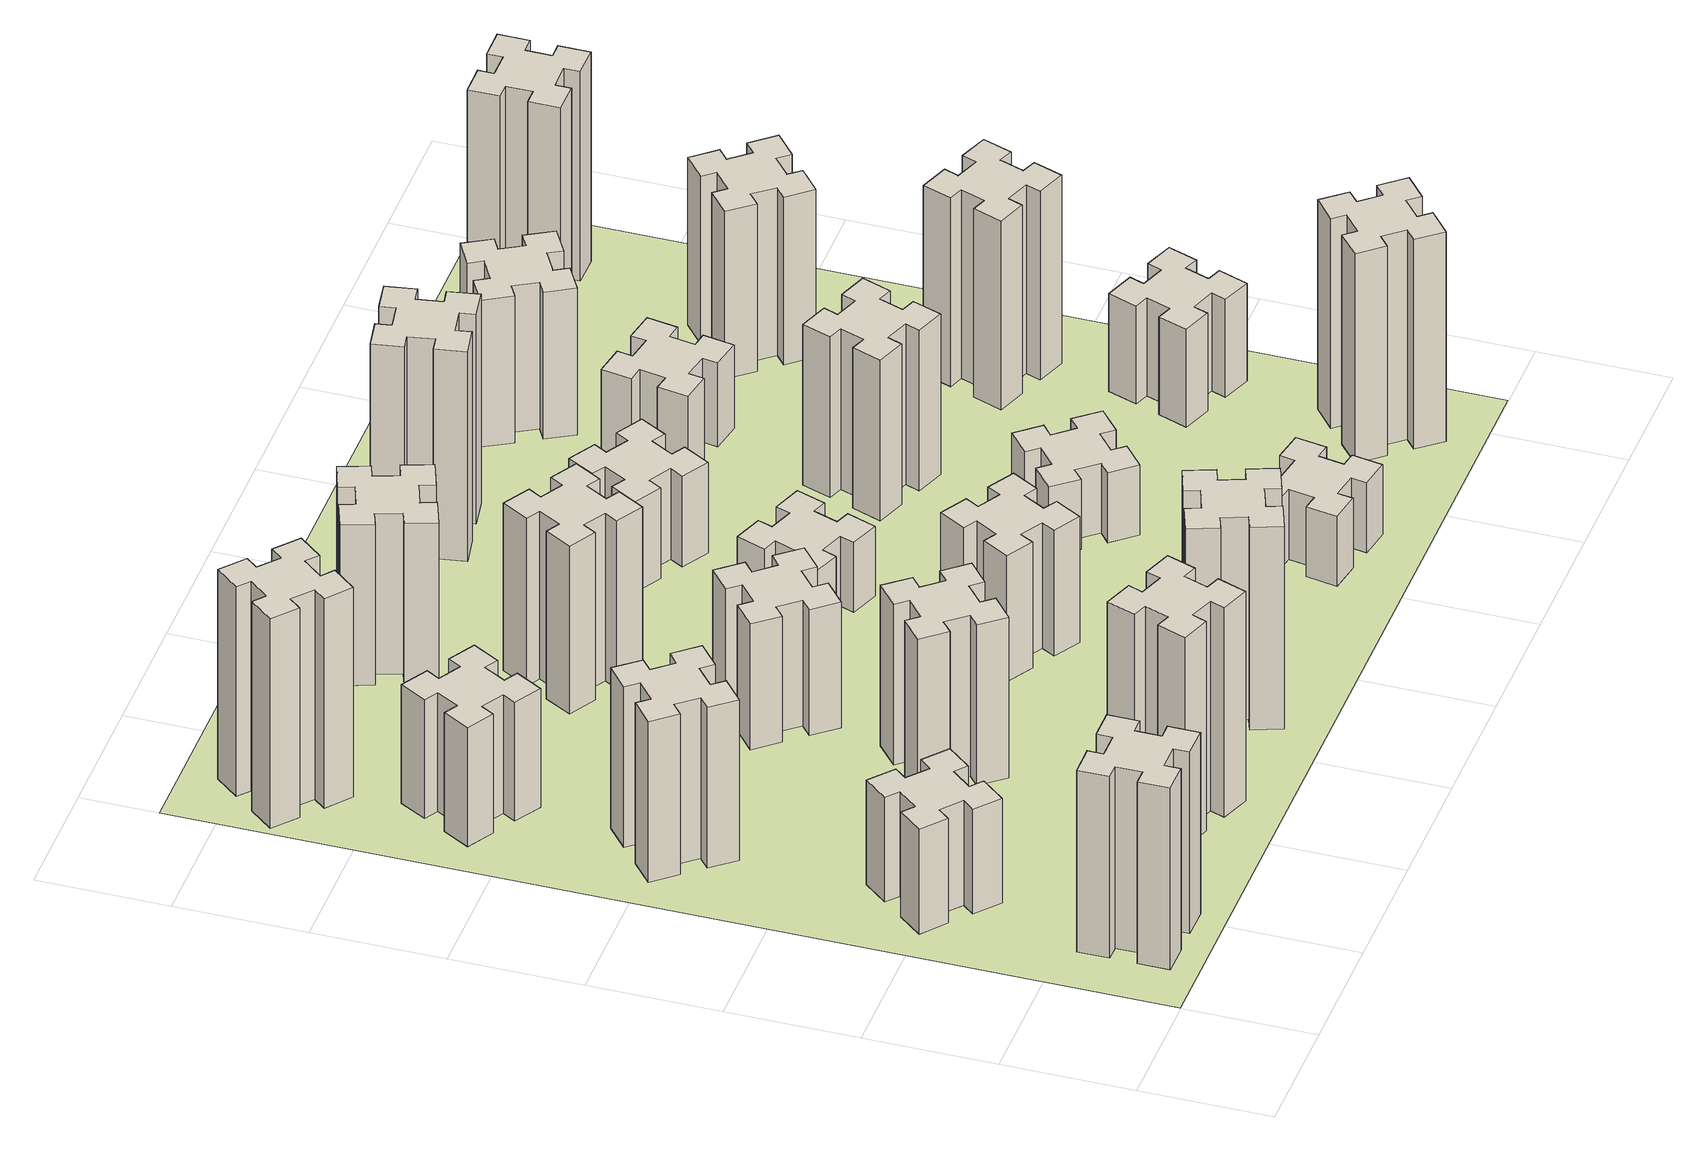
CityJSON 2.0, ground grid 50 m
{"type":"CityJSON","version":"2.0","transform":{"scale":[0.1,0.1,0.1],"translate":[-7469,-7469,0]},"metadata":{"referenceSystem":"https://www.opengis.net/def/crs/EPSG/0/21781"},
"CityObjects":{
"building1":{"type":"Building","attributes":{"class":"1000","function":"1000","usage":"1000","yearOfConstruction":2016,"roofType":"1000","measuredHeight":78,"storeysAboveGround":30,"storeysBelowGround":0},"geometry":[{"type":"Solid","lod":"1","boundaries":[[[[0,1,2,3,4,5,6,7,8,9,10,11,12,13,14,15,16,17,18,19]],[[17,16,20,21]],[[16,15,22,20]],[[15,14,23,22]],[[14,13,24,23]],[[13,12,25,24]],[[12,11,26,25]],[[11,10,27,26]],[[10,9,28,27]],[[9,8,29,28]],[[8,7,30,29]],[[7,6,31,30]],[[6,5,32,31]],[[5,4,33,32]],[[4,3,34,33]],[[3,2,35,34]],[[2,1,36,35]],[[1,0,37,36]],[[0,19,38,37]],[[19,18,39,38]],[[18,17,21,39]],[[24,25,26,27,28,29,30,31,32,33,34,35,36,37,38,39,21,20,22,23]]]]}]},
"building2":{"type":"Building","attributes":{"class":"1000","function":"1000","usage":"1000","yearOfConstruction":2016,"roofType":"1000","measuredHeight":45,"storeysAboveGround":30,"storeysBelowGround":0},"geometry":[{"type":"Solid","lod":"1","boundaries":[[[[40,41,42,43,44,45,46,47,48,49,50,51,52,53,54,55,56,57,58,59]],[[57,56,60,61]],[[56,55,62,60]],[[55,54,63,62]],[[54,53,64,63]],[[53,52,65,64]],[[52,51,66,65]],[[51,50,67,66]],[[50,49,68,67]],[[49,48,69,68]],[[48,47,70,69]],[[47,46,71,70]],[[46,45,72,71]],[[45,44,73,72]],[[44,43,74,73]],[[43,42,75,74]],[[42,41,76,75]],[[41,40,77,76]],[[40,59,78,77]],[[59,58,79,78]],[[58,57,61,79]],[[64,65,66,67,68,69,70,71,72,73,74,75,76,77,78,79,61,60,62,63]]]]}]},
"building3":{"type":"Building","attributes":{"class":"1000","function":"1000","usage":"1000","yearOfConstruction":2016,"roofType":"1000","measuredHeight":69,"storeysAboveGround":30,"storeysBelowGround":0},"geometry":[{"type":"Solid","lod":"1","boundaries":[[[[80,81,82,83,84,85,86,87,88,89,90,91,92,93,94,95,96,97,98,99]],[[97,96,100,101]],[[96,95,102,100]],[[95,94,103,102]],[[94,93,104,103]],[[93,92,105,104]],[[92,91,106,105]],[[91,90,107,106]],[[90,89,108,107]],[[89,88,109,108]],[[88,87,110,109]],[[87,86,111,110]],[[86,85,112,111]],[[85,84,113,112]],[[84,83,114,113]],[[83,82,115,114]],[[82,81,116,115]],[[81,80,117,116]],[[80,99,118,117]],[[99,98,119,118]],[[98,97,101,119]],[[104,105,106,107,108,109,110,111,112,113,114,115,116,117,118,119,101,100,102,103]]]]}]},
"building4":{"type":"Building","attributes":{"class":"1000","function":"1000","usage":"1000","yearOfConstruction":2016,"roofType":"1000","measuredHeight":51,"storeysAboveGround":30,"storeysBelowGround":0},"geometry":[{"type":"Solid","lod":"1","boundaries":[[[[120,121,122,123,124,125,126,127,128,129,130,131,132,133,134,135,136,137,138,139]],[[137,136,140,141]],[[136,135,142,140]],[[135,134,143,142]],[[134,133,144,143]],[[133,132,145,144]],[[132,131,146,145]],[[131,130,147,146]],[[130,129,148,147]],[[129,128,149,148]],[[128,127,150,149]],[[127,126,151,150]],[[126,125,152,151]],[[125,124,153,152]],[[124,123,154,153]],[[123,122,155,154]],[[122,121,156,155]],[[121,120,157,156]],[[120,139,158,157]],[[139,138,159,158]],[[138,137,141,159]],[[144,145,146,147,148,149,150,151,152,153,154,155,156,157,158,159,141,140,142,143]]]]}]},
"building5":{"type":"Building","attributes":{"class":"1000","function":"1000","usage":"1000","yearOfConstruction":2016,"roofType":"1000","measuredHeight":90,"storeysAboveGround":30,"storeysBelowGround":0},"geometry":[{"type":"Solid","lod":"1","boundaries":[[[[160,161,162,163,164,165,166,167,168,169,170,171,172,173,174,175,176,177,178,179]],[[177,176,180,181]],[[176,175,182,180]],[[175,174,183,182]],[[174,173,184,183]],[[173,172,185,184]],[[172,171,186,185]],[[171,170,187,186]],[[170,169,188,187]],[[169,168,189,188]],[[168,167,190,189]],[[167,166,191,190]],[[166,165,192,191]],[[165,164,193,192]],[[164,163,194,193]],[[163,162,195,194]],[[162,161,196,195]],[[161,160,197,196]],[[160,179,198,197]],[[179,178,199,198]],[[178,177,181,199]],[[184,185,186,187,188,189,190,191,192,193,194,195,196,197,198,199,181,180,182,183]]]]}]},
"building6":{"type":"Building","attributes":{"class":"1000","function":"1000","usage":"1000","yearOfConstruction":2016,"roofType":"1000","measuredHeight":90,"storeysAboveGround":30,"storeysBelowGround":0},"geometry":[{"type":"Solid","lod":"1","boundaries":[[[[200,201,202,203,204,205,206,207,208,209,210,211,212,213,214,215,216,217,218,219]],[[217,216,220,221]],[[216,215,222,220]],[[215,214,223,222]],[[214,213,224,223]],[[213,212,225,224]],[[212,211,226,225]],[[211,210,227,226]],[[210,209,228,227]],[[209,208,229,228]],[[208,207,230,229]],[[207,206,231,230]],[[206,205,232,231]],[[205,204,233,232]],[[204,203,234,233]],[[203,202,235,234]],[[202,201,236,235]],[[201,200,237,236]],[[200,219,238,237]],[[219,218,239,238]],[[218,217,221,239]],[[224,225,226,227,228,229,230,231,232,233,234,235,236,237,238,239,221,220,222,223]]]]}]},
"building7":{"type":"Building","attributes":{"class":"1000","function":"1000","usage":"1000","yearOfConstruction":2016,"roofType":"1000","measuredHeight":69,"storeysAboveGround":30,"storeysBelowGround":0},"geometry":[{"type":"Solid","lod":"1","boundaries":[[[[240,241,242,243,244,245,246,247,248,249,250,251,252,253,254,255,256,257,258,259]],[[257,256,260,261]],[[256,255,262,260]],[[255,254,263,262]],[[254,253,264,263]],[[253,252,265,264]],[[252,251,266,265]],[[251,250,267,266]],[[250,249,268,267]],[[249,248,269,268]],[[248,247,270,269]],[[247,246,271,270]],[[246,245,272,271]],[[245,244,273,272]],[[244,243,274,273]],[[243,242,275,274]],[[242,241,276,275]],[[241,240,277,276]],[[240,259,278,277]],[[259,258,279,278]],[[258,257,261,279]],[[264,265,266,267,268,269,270,271,272,273,274,275,276,277,278,279,261,260,262,263]]]]}]},
"building8":{"type":"Building","attributes":{"class":"1000","function":"1000","usage":"1000","yearOfConstruction":2016,"roofType":"1000","measuredHeight":54,"storeysAboveGround":30,"storeysBelowGround":0},"geometry":[{"type":"Solid","lod":"1","boundaries":[[[[280,281,282,283,284,285,286,287,288,289,290,291,292,293,294,295,296,297,298,299]],[[297,296,300,301]],[[296,295,302,300]],[[295,294,303,302]],[[294,293,304,303]],[[293,292,305,304]],[[292,291,306,305]],[[291,290,307,306]],[[290,289,308,307]],[[289,288,309,308]],[[288,287,310,309]],[[287,286,311,310]],[[286,285,312,311]],[[285,284,313,312]],[[284,283,314,313]],[[283,282,315,314]],[[282,281,316,315]],[[281,280,317,316]],[[280,299,318,317]],[[299,298,319,318]],[[298,297,301,319]],[[304,305,306,307,308,309,310,311,312,313,314,315,316,317,318,319,301,300,302,303]]]]}]},
"building9":{"type":"Building","attributes":{"class":"1000","function":"1000","usage":"1000","yearOfConstruction":2016,"roofType":"1000","measuredHeight":87,"storeysAboveGround":30,"storeysBelowGround":0},"geometry":[{"type":"Solid","lod":"1","boundaries":[[[[320,321,322,323,324,325,326,327,328,329,330,331,332,333,334,335,336,337,338,339]],[[337,336,340,341]],[[336,335,342,340]],[[335,334,343,342]],[[334,333,344,343]],[[333,332,345,344]],[[332,331,346,345]],[[331,330,347,346]],[[330,329,348,347]],[[329,328,349,348]],[[328,327,350,349]],[[327,326,351,350]],[[326,325,352,351]],[[325,324,353,352]],[[324,323,354,353]],[[323,322,355,354]],[[322,321,356,355]],[[321,320,357,356]],[[320,339,358,357]],[[339,338,359,358]],[[338,337,341,359]],[[344,345,346,347,348,349,350,351,352,353,354,355,356,357,358,359,341,340,342,343]]]]}]},
"building10":{"type":"Building","attributes":{"class":"1000","function":"1000","usage":"1000","yearOfConstruction":2016,"roofType":"1000","measuredHeight":72,"storeysAboveGround":30,"storeysBelowGround":0},"geometry":[{"type":"Solid","lod":"1","boundaries":[[[[360,361,362,363,364,365,366,367,368,369,370,371,372,373,374,375,376,377,378,379]],[[377,376,380,381]],[[376,375,382,380]],[[375,374,383,382]],[[374,373,384,383]],[[373,372,385,384]],[[372,371,386,385]],[[371,370,387,386]],[[370,369,388,387]],[[369,368,389,388]],[[368,367,390,389]],[[367,366,391,390]],[[366,365,392,391]],[[365,364,393,392]],[[364,363,394,393]],[[363,362,395,394]],[[362,361,396,395]],[[361,360,397,396]],[[360,379,398,397]],[[379,378,399,398]],[[378,377,381,399]],[[384,385,386,387,388,389,390,391,392,393,394,395,396,397,398,399,381,380,382,383]]]]}]},
"building11":{"type":"Building","attributes":{"class":"1000","function":"1000","usage":"1000","yearOfConstruction":2016,"roofType":"1000","measuredHeight":69,"storeysAboveGround":30,"storeysBelowGround":0},"geometry":[{"type":"Solid","lod":"1","boundaries":[[[[400,401,402,403,404,405,406,407,408,409,410,411,412,413,414,415,416,417,418,419]],[[417,416,420,421]],[[416,415,422,420]],[[415,414,423,422]],[[414,413,424,423]],[[413,412,425,424]],[[412,411,426,425]],[[411,410,427,426]],[[410,409,428,427]],[[409,408,429,428]],[[408,407,430,429]],[[407,406,431,430]],[[406,405,432,431]],[[405,404,433,432]],[[404,403,434,433]],[[403,402,435,434]],[[402,401,436,435]],[[401,400,437,436]],[[400,419,438,437]],[[419,418,439,438]],[[418,417,421,439]],[[424,425,426,427,428,429,430,431,432,433,434,435,436,437,438,439,421,420,422,423]]]]}]},
"building12":{"type":"Building","attributes":{"class":"1000","function":"1000","usage":"1000","yearOfConstruction":2016,"roofType":"1000","measuredHeight":54,"storeysAboveGround":30,"storeysBelowGround":0},"geometry":[{"type":"Solid","lod":"1","boundaries":[[[[440,441,442,443,444,445,446,447,448,449,450,451,452,453,454,455,456,457,458,459]],[[457,456,460,461]],[[456,455,462,460]],[[455,454,463,462]],[[454,453,464,463]],[[453,452,465,464]],[[452,451,466,465]],[[451,450,467,466]],[[450,449,468,467]],[[449,448,469,468]],[[448,447,470,469]],[[447,446,471,470]],[[446,445,472,471]],[[445,444,473,472]],[[444,443,474,473]],[[443,442,475,474]],[[442,441,476,475]],[[441,440,477,476]],[[440,459,478,477]],[[459,458,479,478]],[[458,457,461,479]],[[464,465,466,467,468,469,470,471,472,473,474,475,476,477,478,479,461,460,462,463]]]]}]},
"building13":{"type":"Building","attributes":{"class":"1000","function":"1000","usage":"1000","yearOfConstruction":2016,"roofType":"1000","measuredHeight":30,"storeysAboveGround":30,"storeysBelowGround":0},"geometry":[{"type":"Solid","lod":"1","boundaries":[[[[480,481,482,483,484,485,486,487,488,489,490,491,492,493,494,495,496,497,498,499]],[[497,496,500,501]],[[496,495,502,500]],[[495,494,503,502]],[[494,493,504,503]],[[493,492,505,504]],[[492,491,506,505]],[[491,490,507,506]],[[490,489,508,507]],[[489,488,509,508]],[[488,487,510,509]],[[487,486,511,510]],[[486,485,512,511]],[[485,484,513,512]],[[484,483,514,513]],[[483,482,515,514]],[[482,481,516,515]],[[481,480,517,516]],[[480,499,518,517]],[[499,498,519,518]],[[498,497,501,519]],[[504,505,506,507,508,509,510,511,512,513,514,515,516,517,518,519,501,500,502,503]]]]}]},
"building14":{"type":"Building","attributes":{"class":"1000","function":"1000","usage":"1000","yearOfConstruction":2016,"roofType":"1000","measuredHeight":39,"storeysAboveGround":30,"storeysBelowGround":0},"geometry":[{"type":"Solid","lod":"1","boundaries":[[[[520,521,522,523,524,525,526,527,528,529,530,531,532,533,534,535,536,537,538,539]],[[537,536,540,541]],[[536,535,542,540]],[[535,534,543,542]],[[534,533,544,543]],[[533,532,545,544]],[[532,531,546,545]],[[531,530,547,546]],[[530,529,548,547]],[[529,528,549,548]],[[528,527,550,549]],[[527,526,551,550]],[[526,525,552,551]],[[525,524,553,552]],[[524,523,554,553]],[[523,522,555,554]],[[522,521,556,555]],[[521,520,557,556]],[[520,539,558,557]],[[539,538,559,558]],[[538,537,541,559]],[[544,545,546,547,548,549,550,551,552,553,554,555,556,557,558,559,541,540,542,543]]]]}]},
"building15":{"type":"Building","attributes":{"class":"1000","function":"1000","usage":"1000","yearOfConstruction":2016,"roofType":"1000","measuredHeight":30,"storeysAboveGround":30,"storeysBelowGround":0},"geometry":[{"type":"Solid","lod":"1","boundaries":[[[[560,561,562,563,564,565,566,567,568,569,570,571,572,573,574,575,576,577,578,579]],[[577,576,580,581]],[[576,575,582,580]],[[575,574,583,582]],[[574,573,584,583]],[[573,572,585,584]],[[572,571,586,585]],[[571,570,587,586]],[[570,569,588,587]],[[569,568,589,588]],[[568,567,590,589]],[[567,566,591,590]],[[566,565,592,591]],[[565,564,593,592]],[[564,563,594,593]],[[563,562,595,594]],[[562,561,596,595]],[[561,560,597,596]],[[560,579,598,597]],[[579,578,599,598]],[[578,577,581,599]],[[584,585,586,587,588,589,590,591,592,593,594,595,596,597,598,599,581,580,582,583]]]]}]},
"building16":{"type":"Building","attributes":{"class":"1000","function":"1000","usage":"1000","yearOfConstruction":2016,"roofType":"1000","measuredHeight":90,"storeysAboveGround":30,"storeysBelowGround":0},"geometry":[{"type":"Solid","lod":"1","boundaries":[[[[600,601,602,603,604,605,606,607,608,609,610,611,612,613,614,615,616,617,618,619]],[[617,616,620,621]],[[616,615,622,620]],[[615,614,623,622]],[[614,613,624,623]],[[613,612,625,624]],[[612,611,626,625]],[[611,610,627,626]],[[610,609,628,627]],[[609,608,629,628]],[[608,607,630,629]],[[607,606,631,630]],[[606,605,632,631]],[[605,604,633,632]],[[604,603,634,633]],[[603,602,635,634]],[[602,601,636,635]],[[601,600,637,636]],[[600,619,638,637]],[[619,618,639,638]],[[618,617,621,639]],[[624,625,626,627,628,629,630,631,632,633,634,635,636,637,638,639,621,620,622,623]]]]}]},
"building17":{"type":"Building","attributes":{"class":"1000","function":"1000","usage":"1000","yearOfConstruction":2016,"roofType":"1000","measuredHeight":30,"storeysAboveGround":30,"storeysBelowGround":0},"geometry":[{"type":"Solid","lod":"1","boundaries":[[[[640,641,642,643,644,645,646,647,648,649,650,651,652,653,654,655,656,657,658,659]],[[657,656,660,661]],[[656,655,662,660]],[[655,654,663,662]],[[654,653,664,663]],[[653,652,665,664]],[[652,651,666,665]],[[651,650,667,666]],[[650,649,668,667]],[[649,648,669,668]],[[648,647,670,669]],[[647,646,671,670]],[[646,645,672,671]],[[645,644,673,672]],[[644,643,674,673]],[[643,642,675,674]],[[642,641,676,675]],[[641,640,677,676]],[[640,659,678,677]],[[659,658,679,678]],[[658,657,661,679]],[[664,665,666,667,668,669,670,671,672,673,674,675,676,677,678,679,661,660,662,663]]]]}]},
"building18":{"type":"Building","attributes":{"class":"1000","function":"1000","usage":"1000","yearOfConstruction":2016,"roofType":"1000","measuredHeight":69,"storeysAboveGround":30,"storeysBelowGround":0},"geometry":[{"type":"Solid","lod":"1","boundaries":[[[[680,681,682,683,684,685,686,687,688,689,690,691,692,693,694,695,696,697,698,699]],[[697,696,700,701]],[[696,695,702,700]],[[695,694,703,702]],[[694,693,704,703]],[[693,692,705,704]],[[692,691,706,705]],[[691,690,707,706]],[[690,689,708,707]],[[689,688,709,708]],[[688,687,710,709]],[[687,686,711,710]],[[686,685,712,711]],[[685,684,713,712]],[[684,683,714,713]],[[683,682,715,714]],[[682,681,716,715]],[[681,680,717,716]],[[680,699,718,717]],[[699,698,719,718]],[[698,697,701,719]],[[704,705,706,707,708,709,710,711,712,713,714,715,716,717,718,719,701,700,702,703]]]]}]},
"building19":{"type":"Building","attributes":{"class":"1000","function":"1000","usage":"1000","yearOfConstruction":2016,"roofType":"1000","measuredHeight":36,"storeysAboveGround":30,"storeysBelowGround":0},"geometry":[{"type":"Solid","lod":"1","boundaries":[[[[720,721,722,723,724,725,726,727,728,729,730,731,732,733,734,735,736,737,738,739]],[[737,736,740,741]],[[736,735,742,740]],[[735,734,743,742]],[[734,733,744,743]],[[733,732,745,744]],[[732,731,746,745]],[[731,730,747,746]],[[730,729,748,747]],[[729,728,749,748]],[[728,727,750,749]],[[727,726,751,750]],[[726,725,752,751]],[[725,724,753,752]],[[724,723,754,753]],[[723,722,755,754]],[[722,721,756,755]],[[721,720,757,756]],[[720,739,758,757]],[[739,738,759,758]],[[738,737,741,759]],[[744,745,746,747,748,749,750,751,752,753,754,755,756,757,758,759,741,740,742,743]]]]}]},
"building20":{"type":"Building","attributes":{"class":"1000","function":"1000","usage":"1000","yearOfConstruction":2016,"roofType":"1000","measuredHeight":90,"storeysAboveGround":30,"storeysBelowGround":0},"geometry":[{"type":"Solid","lod":"1","boundaries":[[[[760,761,762,763,764,765,766,767,768,769,770,771,772,773,774,775,776,777,778,779]],[[777,776,780,781]],[[776,775,782,780]],[[775,774,783,782]],[[774,773,784,783]],[[773,772,785,784]],[[772,771,786,785]],[[771,770,787,786]],[[770,769,788,787]],[[769,768,789,788]],[[768,767,790,789]],[[767,766,791,790]],[[766,765,792,791]],[[765,764,793,792]],[[764,763,794,793]],[[763,762,795,794]],[[762,761,796,795]],[[761,760,797,796]],[[760,779,798,797]],[[779,778,799,798]],[[778,777,781,799]],[[784,785,786,787,788,789,790,791,792,793,794,795,796,797,798,799,781,780,782,783]]]]}]},
"building21":{"type":"Building","attributes":{"class":"1000","function":"1000","usage":"1000","yearOfConstruction":2016,"roofType":"1000","measuredHeight":63,"storeysAboveGround":30,"storeysBelowGround":0},"geometry":[{"type":"Solid","lod":"1","boundaries":[[[[800,801,802,803,804,805,806,807,808,809,810,811,812,813,814,815,816,817,818,819]],[[817,816,820,821]],[[816,815,822,820]],[[815,814,823,822]],[[814,813,824,823]],[[813,812,825,824]],[[812,811,826,825]],[[811,810,827,826]],[[810,809,828,827]],[[809,808,829,828]],[[808,807,830,829]],[[807,806,831,830]],[[806,805,832,831]],[[805,804,833,832]],[[804,803,834,833]],[[803,802,835,834]],[[802,801,836,835]],[[801,800,837,836]],[[800,819,838,837]],[[819,818,839,838]],[[818,817,821,839]],[[824,825,826,827,828,829,830,831,832,833,834,835,836,837,838,839,821,820,822,823]]]]}]},
"building22":{"type":"Building","attributes":{"class":"1000","function":"1000","usage":"1000","yearOfConstruction":2016,"roofType":"1000","measuredHeight":42,"storeysAboveGround":30,"storeysBelowGround":0},"geometry":[{"type":"Solid","lod":"1","boundaries":[[[[840,841,842,843,844,845,846,847,848,849,850,851,852,853,854,855,856,857,858,859]],[[857,856,860,861]],[[856,855,862,860]],[[855,854,863,862]],[[854,853,864,863]],[[853,852,865,864]],[[852,851,866,865]],[[851,850,867,866]],[[850,849,868,867]],[[849,848,869,868]],[[848,847,870,869]],[[847,846,871,870]],[[846,845,872,871]],[[845,844,873,872]],[[844,843,874,873]],[[843,842,875,874]],[[842,841,876,875]],[[841,840,877,876]],[[840,859,878,877]],[[859,858,879,878]],[[858,857,861,879]],[[864,865,866,867,868,869,870,871,872,873,874,875,876,877,878,879,861,860,862,863]]]]}]},
"building23":{"type":"Building","attributes":{"class":"1000","function":"1000","usage":"1000","yearOfConstruction":2016,"roofType":"1000","measuredHeight":81,"storeysAboveGround":30,"storeysBelowGround":0},"geometry":[{"type":"Solid","lod":"1","boundaries":[[[[880,881,882,883,884,885,886,887,888,889,890,891,892,893,894,895,896,897,898,899]],[[897,896,900,901]],[[896,895,902,900]],[[895,894,903,902]],[[894,893,904,903]],[[893,892,905,904]],[[892,891,906,905]],[[891,890,907,906]],[[890,889,908,907]],[[889,888,909,908]],[[888,887,910,909]],[[887,886,911,910]],[[886,885,912,911]],[[885,884,913,912]],[[884,883,914,913]],[[883,882,915,914]],[[882,881,916,915]],[[881,880,917,916]],[[880,899,918,917]],[[899,898,919,918]],[[898,897,901,919]],[[904,905,906,907,908,909,910,911,912,913,914,915,916,917,918,919,901,900,902,903]]]]}]},
"building24":{"type":"Building","attributes":{"class":"1000","function":"1000","usage":"1000","yearOfConstruction":2016,"roofType":"1000","measuredHeight":72,"storeysAboveGround":30,"storeysBelowGround":0},"geometry":[{"type":"Solid","lod":"1","boundaries":[[[[920,921,922,923,924,925,926,927,928,929,930,931,932,933,934,935,936,937,938,939]],[[937,936,940,941]],[[936,935,942,940]],[[935,934,943,942]],[[934,933,944,943]],[[933,932,945,944]],[[932,931,946,945]],[[931,930,947,946]],[[930,929,948,947]],[[929,928,949,948]],[[928,927,950,949]],[[927,926,951,950]],[[926,925,952,951]],[[925,924,953,952]],[[924,923,954,953]],[[923,922,955,954]],[[922,921,956,955]],[[921,920,957,956]],[[920,939,958,957]],[[939,938,959,958]],[[938,937,941,959]],[[944,945,946,947,948,949,950,951,952,953,954,955,956,957,958,959,941,940,942,943]]]]}]},
"building25":{"type":"Building","attributes":{"class":"1000","function":"1000","usage":"1000","yearOfConstruction":2016,"roofType":"1000","measuredHeight":90,"storeysAboveGround":30,"storeysBelowGround":0},"geometry":[{"type":"Solid","lod":"1","boundaries":[[[[960,961,962,963,964,965,966,967,968,969,970,971,972,973,974,975,976,977,978,979]],[[977,976,980,981]],[[976,975,982,980]],[[975,974,983,982]],[[974,973,984,983]],[[973,972,985,984]],[[972,971,986,985]],[[971,970,987,986]],[[970,969,988,987]],[[969,968,989,988]],[[968,967,990,989]],[[967,966,991,990]],[[966,965,992,991]],[[965,964,993,992]],[[964,963,994,993]],[[963,962,995,994]],[[962,961,996,995]],[[961,960,997,996]],[[960,979,998,997]],[[979,978,999,998]],[[978,977,981,999]],[[984,985,986,987,988,989,990,991,992,993,994,995,996,997,998,999,981,980,982,983]]]]}]},
"landuse1":{"type":"LandUse","attributes":{"name":"plot1","function":"1010"},"geometry":[{"type":"MultiSurface","lod":"1","boundaries":[[[1000,1001,1002,1003]]]}]}
},
"vertices":[
[265,325,0],[265,225,0],[205,225,0],[205,105,0],[325,105,0],[325,165,0],[425,165,0],[425,105,0],[545,105,0],[545,225,0],[485,225,0],[485,325,0],[545,325,0],[545,445,0],[425,445,0],[425,385,0],[325,385,0],[325,445,0],[205,445,0],[205,325,0],[325,385,780],[325,445,780],[425,385,780],[425,445,780],[545,445,780],[545,325,780],[485,325,780],[485,225,780],[545,225,780],[545,105,780],[425,105,780],[425,165,780],[325,165,780],[325,105,780],[205,105,780],[205,225,780],[265,225,780],[265,325,780],[205,325,780],[205,445,780],
[484,1067,0],[408,1132,0],[446,1178,0],[354,1255,0],[277,1163,0],[323,1124,0],[259,1048,0],[213,1086,0],[136,994,0],[228,917,0],[266,963,0],[343,899,0],[304,853,0],[396,776,0],[473,868,0],[427,906,0],[492,983,0],[538,944,0],[615,1036,0],[523,1113,0],[492,983,450],[538,944,450],[427,906,450],[473,868,450],[396,776,450],[304,853,450],[343,899,450],[266,963,450],[228,917,450],[136,994,450],[213,1086,450],[259,1048,450],[323,1124,450],[277,1163,450],[354,1255,450],[446,1178,450],[408,1132,450],[484,1067,450],[523,1113,450],[615,1036,450],
[492,1988,0],[427,2064,0],[473,2103,0],[396,2195,0],[304,2118,0],[343,2072,0],[266,2007,0],[228,2053,0],[136,1976,0],[213,1884,0],[259,1923,0],[323,1846,0],[277,1808,0],[354,1716,0],[446,1793,0],[408,1839,0],[484,1903,0],[523,1857,0],[615,1934,0],[538,2026,0],[484,1903,690],[523,1857,690],[408,1839,690],[446,1793,690],[354,1716,690],[277,1808,690],[323,1846,690],[259,1923,690],[213,1884,690],[136,1976,690],[228,2053,690],[266,2007,690],[343,2072,690],[304,2118,690],[396,2195,690],[473,2103,690],[427,2064,690],[492,1988,690],[538,2026,690],[615,1934,690],
[446,2597,0],[496,2684,0],[548,2654,0],[608,2758,0],[504,2818,0],[474,2766,0],[387,2816,0],[417,2868,0],[313,2928,0],[253,2824,0],[305,2794,0],[255,2707,0],[203,2737,0],[143,2633,0],[247,2573,0],[277,2625,0],[364,2575,0],[334,2523,0],[438,2463,0],[498,2567,0],[364,2575,510],[334,2523,510],[277,2625,510],[247,2573,510],[143,2633,510],[203,2737,510],[255,2707,510],[305,2794,510],[253,2824,510],[313,2928,510],[417,2868,510],[387,2816,510],[474,2766,510],[504,2818,510],[608,2758,510],[548,2654,510],[496,2684,510],[446,2597,510],[498,2567,510],[438,2463,510],
[1029,460,0],[995,366,0],[939,387,0],[897,274,0],[1010,233,0],[1031,289,0],[1125,255,0],[1104,199,0],[1217,157,0],[1258,270,0],[1202,291,0],[1236,385,0],[1292,364,0],[1333,477,0],[1220,518,0],[1200,462,0],[1106,496,0],[1127,552,0],[1014,593,0],[973,480,0],[1106,496,900],[1127,552,900],[1200,462,900],[1220,518,900],[1333,477,900],[1292,364,900],[1236,385,900],[1202,291,900],[1258,270,900],[1217,157,900],[1104,199,900],[1125,255,900],[1031,289,900],[1010,233,900],[897,274,900],[939,387,900],[995,366,900],[1029,460,900],[973,480,900],[1014,593,900],
[384,3387,0],[308,3452,0],[346,3498,0],[254,3575,0],[177,3483,0],[223,3444,0],[159,3368,0],[113,3406,0],[36,3314,0],[128,3237,0],[166,3283,0],[243,3219,0],[204,3173,0],[296,3096,0],[373,3188,0],[327,3226,0],[392,3303,0],[438,3264,0],[515,3356,0],[423,3433,0],[392,3303,900],[438,3264,900],[327,3226,900],[373,3188,900],[296,3096,900],[204,3173,900],[243,3219,900],[166,3283,900],[128,3237,900],[36,3314,900],[113,3406,900],[159,3368,900],[223,3444,900],[177,3483,900],[254,3575,900],[346,3498,900],[308,3452,900],[384,3387,900],[423,3433,900],[515,3356,900],
[1083,1332,0],[1006,1267,0],[968,1313,0],[876,1236,0],[953,1144,0],[999,1183,0],[1063,1106,0],[1017,1068,0],[1094,976,0],[1186,1053,0],[1148,1099,0],[1224,1163,0],[1263,1117,0],[1355,1194,0],[1278,1286,0],[1232,1248,0],[1167,1324,0],[1213,1363,0],[1136,1455,0],[1044,1378,0],[1167,1324,690],[1213,1363,690],[1232,1248,690],[1278,1286,690],[1355,1194,690],[1263,1117,690],[1224,1163,690],[1148,1099,690],[1186,1053,690],[1094,976,690],[1017,1068,690],[1063,1106,690],[999,1183,690],[953,1144,690],[876,1236,690],[968,1313,690],[1006,1267,690],[1083,1332,690],[1044,1378,690],[1136,1455,690],
[1183,1972,0],[1106,1907,0],[1068,1953,0],[976,1876,0],[1053,1784,0],[1099,1823,0],[1163,1746,0],[1117,1708,0],[1194,1616,0],[1286,1693,0],[1248,1739,0],[1324,1803,0],[1363,1757,0],[1455,1834,0],[1378,1926,0],[1332,1888,0],[1267,1964,0],[1313,2003,0],[1236,2095,0],[1144,2018,0],[1267,1964,540],[1313,2003,540],[1332,1888,540],[1378,1926,540],[1455,1834,540],[1363,1757,540],[1324,1803,540],[1248,1739,540],[1286,1693,540],[1194,1616,540],[1117,1708,540],[1163,1746,540],[1099,1823,540],[1053,1784,540],[976,1876,540],[1068,1953,540],[1106,1907,540],[1183,1972,540],[1144,2018,540],[1236,2095,540],
[1635,385,0],[1669,291,0],[1613,270,0],[1654,157,0],[1767,199,0],[1746,255,0],[1840,289,0],[1860,233,0],[1973,274,0],[1932,387,0],[1876,366,0],[1842,460,0],[1898,480,0],[1857,593,0],[1744,552,0],[1765,496,0],[1671,462,0],[1650,518,0],[1537,477,0],[1579,364,0],[1671,462,870],[1650,518,870],[1765,496,870],[1744,552,870],[1857,593,870],[1898,480,870],[1842,460,870],[1876,366,870],[1932,387,870],[1973,274,870],[1860,233,870],[1840,289,870],[1746,255,870],[1767,199,870],[1654,157,870],[1613,270,870],[1669,291,870],[1635,385,870],[1579,364,870],[1537,477,870],
[1314,2666,0],[1227,2716,0],[1257,2768,0],[1153,2828,0],[1093,2724,0],[1145,2694,0],[1095,2607,0],[1043,2637,0],[983,2533,0],[1087,2473,0],[1117,2525,0],[1204,2475,0],[1174,2423,0],[1278,2363,0],[1338,2467,0],[1286,2497,0],[1336,2584,0],[1388,2554,0],[1448,2658,0],[1344,2718,0],[1336,2584,720],[1388,2554,720],[1286,2497,720],[1338,2467,720],[1278,2363,720],[1174,2423,720],[1204,2475,720],[1117,2525,720],[1087,2473,720],[983,2533,720],[1043,2637,720],[1095,2607,720],[1145,2694,720],[1093,2724,720],[1153,2828,720],[1257,2768,720],[1227,2716,720],[1314,2666,720],[1344,2718,720],[1448,2658,720],
[1125,3356,0],[1031,3322,0],[1010,3378,0],[897,3337,0],[939,3224,0],[995,3245,0],[1029,3151,0],[973,3130,0],[1014,3017,0],[1127,3059,0],[1106,3115,0],[1200,3149,0],[1220,3093,0],[1333,3134,0],[1292,3247,0],[1236,3226,0],[1202,3320,0],[1258,3340,0],[1217,3453,0],[1104,3412,0],[1202,3320,690],[1258,3340,690],[1236,3226,690],[1292,3247,690],[1333,3134,690],[1220,3093,690],[1200,3149,690],[1106,3115,690],[1127,3059,690],[1014,3017,690],[973,3130,690],[1029,3151,690],[995,3245,690],[939,3224,690],[897,3337,690],[1010,3378,690],[1031,3322,690],[1125,3356,690],[1104,3412,690],[1217,3453,690],
[1954,1286,0],[1867,1336,0],[1897,1388,0],[1793,1448,0],[1733,1344,0],[1785,1314,0],[1735,1227,0],[1683,1257,0],[1623,1153,0],[1727,1093,0],[1757,1145,0],[1844,1095,0],[1814,1043,0],[1918,983,0],[1978,1087,0],[1926,1117,0],[1976,1204,0],[2028,1174,0],[2088,1278,0],[1984,1338,0],[1976,1204,540],[2028,1174,540],[1926,1117,540],[1978,1087,540],[1918,983,540],[1814,1043,540],[1844,1095,540],[1757,1145,540],[1727,1093,540],[1623,1153,540],[1683,1257,540],[1735,1227,540],[1785,1314,540],[1733,1344,540],[1793,1448,540],[1897,1388,540],[1867,1336,540],[1954,1286,540],[1984,1338,540],[2088,1278,540],
[1940,2042,0],[1846,2076,0],[1867,2132,0],[1754,2173,0],[1713,2060,0],[1769,2040,0],[1735,1946,0],[1679,1967,0],[1637,1854,0],[1750,1813,0],[1771,1869,0],[1865,1835,0],[1844,1779,0],[1957,1737,0],[1998,1850,0],[1942,1871,0],[1976,1965,0],[2032,1944,0],[2073,2057,0],[1960,2098,0],[1976,1965,300],[2032,1944,300],[1942,1871,300],[1998,1850,300],[1957,1737,300],[1844,1779,300],[1865,1835,300],[1771,1869,300],[1750,1813,300],[1637,1854,300],[1679,1967,300],[1735,1946,300],[1769,2040,300],[1713,2060,300],[1754,2173,300],[1867,2132,300],[1846,2076,300],[1940,2042,300],[1960,2098,300],[2073,2057,300],
[2026,2497,0],[2076,2584,0],[2128,2554,0],[2188,2658,0],[2084,2718,0],[2054,2666,0],[1967,2716,0],[1997,2768,0],[1893,2828,0],[1833,2724,0],[1885,2694,0],[1835,2607,0],[1783,2637,0],[1723,2533,0],[1827,2473,0],[1857,2525,0],[1944,2475,0],[1914,2423,0],[2018,2363,0],[2078,2467,0],[1944,2475,390],[1914,2423,390],[1857,2525,390],[1827,2473,390],[1723,2533,390],[1783,2637,390],[1835,2607,390],[1885,2694,390],[1833,2724,390],[1893,2828,390],[1997,2768,390],[1967,2716,390],[2054,2666,390],[2084,2718,390],[2188,2658,390],[2128,2554,390],[2076,2584,390],[2026,2497,390],[2078,2467,390],[2018,2363,390],
[2596,444,0],[2578,345,0],[2519,356,0],[2498,237,0],[2617,217,0],[2627,276,0],[2725,258,0],[2715,199,0],[2833,178,0],[2854,297,0],[2795,307,0],[2812,405,0],[2871,395,0],[2892,513,0],[2774,534,0],[2764,475,0],[2665,492,0],[2676,551,0],[2557,572,0],[2537,454,0],[2665,492,300],[2676,551,300],[2764,475,300],[2774,534,300],[2892,513,300],[2871,395,300],[2812,405,300],[2795,307,300],[2854,297,300],[2833,178,300],[2715,199,300],[2725,258,300],[2627,276,300],[2617,217,300],[2498,237,300],[2519,356,300],[2578,345,300],[2596,444,300],[2537,454,300],[2557,572,300],
[1738,3365,0],[1756,3267,0],[1697,3257,0],[1717,3138,0],[1836,3159,0],[1825,3218,0],[1924,3236,0],[1934,3177,0],[2052,3197,0],[2031,3316,0],[1972,3305,0],[1955,3404,0],[2014,3414,0],[1993,3532,0],[1875,3511,0],[1885,3452,0],[1787,3435,0],[1777,3494,0],[1658,3473,0],[1679,3355,0],[1787,3435,900],[1777,3494,900],[1885,3452,900],[1875,3511,900],[1993,3532,900],[2014,3414,900],[1955,3404,900],[1972,3305,900],[2031,3316,900],[2052,3197,900],[1934,3177,900],[1924,3236,900],[1825,3218,900],[1836,3159,900],[1717,3138,900],[1697,3257,900],[1756,3267,900],[1738,3365,900],[1679,3355,900],[1658,3473,900],
[2628,1099,0],[2704,1163,0],[2743,1117,0],[2835,1194,0],[2758,1286,0],[2712,1248,0],[2647,1324,0],[2693,1363,0],[2616,1455,0],[2524,1378,0],[2563,1332,0],[2486,1267,0],[2448,1313,0],[2356,1236,0],[2433,1144,0],[2479,1183,0],[2543,1106,0],[2497,1068,0],[2574,976,0],[2666,1053,0],[2543,1106,300],[2497,1068,300],[2479,1183,300],[2433,1144,300],[2356,1236,300],[2448,1313,300],[2486,1267,300],[2563,1332,300],[2524,1378,300],[2616,1455,300],[2693,1363,300],[2647,1324,300],[2712,1248,300],[2758,1286,300],[2835,1194,300],[2743,1117,300],[2704,1163,300],[2628,1099,300],[2666,1053,300],[2574,976,300],
[2682,1871,0],[2716,1965,0],[2772,1944,0],[2813,2057,0],[2700,2098,0],[2680,2042,0],[2586,2076,0],[2607,2132,0],[2494,2173,0],[2453,2060,0],[2509,2040,0],[2475,1946,0],[2419,1967,0],[2377,1854,0],[2490,1813,0],[2511,1869,0],[2605,1835,0],[2584,1779,0],[2697,1737,0],[2738,1850,0],[2605,1835,690],[2584,1779,690],[2511,1869,690],[2490,1813,690],[2377,1854,690],[2419,1967,690],[2475,1946,690],[2509,2040,690],[2453,2060,690],[2494,2173,690],[2607,2132,690],[2586,2076,690],[2680,2042,690],[2700,2098,690],[2813,2057,690],[2772,1944,690],[2716,1965,690],[2682,1871,690],[2738,1850,690],[2697,1737,690],
[2664,2795,0],[2565,2812,0],[2576,2871,0],[2457,2892,0],[2437,2774,0],[2496,2764,0],[2478,2665,0],[2419,2676,0],[2398,2557,0],[2517,2537,0],[2527,2596,0],[2625,2578,0],[2615,2519,0],[2733,2498,0],[2754,2617,0],[2695,2627,0],[2712,2725,0],[2771,2715,0],[2792,2833,0],[2674,2854,0],[2712,2725,360],[2771,2715,360],[2695,2627,360],[2754,2617,360],[2733,2498,360],[2615,2519,360],[2625,2578,360],[2527,2596,360],[2517,2537,360],[2398,2557,360],[2419,2676,360],[2478,2665,360],[2496,2764,360],[2437,2774,360],[2457,2892,360],[2576,2871,360],[2565,2812,360],[2664,2795,360],[2674,2854,360],[2792,2833,360],
[3468,259,0],[3544,323,0],[3583,277,0],[3675,354,0],[3598,446,0],[3552,408,0],[3487,484,0],[3533,523,0],[3456,615,0],[3364,538,0],[3403,492,0],[3326,427,0],[3288,473,0],[3196,396,0],[3273,304,0],[3319,343,0],[3383,266,0],[3337,228,0],[3414,136,0],[3506,213,0],[3383,266,900],[3337,228,900],[3319,343,900],[3273,304,900],[3196,396,900],[3288,473,900],[3326,427,900],[3403,492,900],[3364,538,900],[3456,615,900],[3533,523,900],[3487,484,900],[3552,408,900],[3598,446,900],[3675,354,900],[3583,277,900],[3544,323,900],[3468,259,900],[3506,213,900],[3414,136,900],
[2716,3247,0],[2666,3334,0],[2718,3364,0],[2658,3468,0],[2554,3408,0],[2584,3356,0],[2497,3306,0],[2467,3358,0],[2363,3298,0],[2423,3194,0],[2475,3224,0],[2525,3137,0],[2473,3107,0],[2533,3003,0],[2637,3063,0],[2607,3115,0],[2694,3165,0],[2724,3113,0],[2828,3173,0],[2768,3277,0],[2694,3165,630],[2724,3113,630],[2607,3115,630],[2637,3063,630],[2533,3003,630],[2473,3107,630],[2525,3137,630],[2475,3224,630],[2423,3194,630],[2363,3298,630],[2467,3358,630],[2497,3306,630],[2584,3356,630],[2554,3408,630],[2658,3468,630],[2718,3364,630],[2666,3334,630],[2716,3247,630],[2768,3277,630],[2828,3173,630],
[3351,1029,0],[3445,995,0],[3424,939,0],[3537,897,0],[3578,1010,0],[3522,1031,0],[3556,1125,0],[3612,1104,0],[3653,1217,0],[3540,1258,0],[3520,1202,0],[3426,1236,0],[3447,1292,0],[3334,1333,0],[3293,1220,0],[3349,1200,0],[3315,1106,0],[3259,1127,0],[3217,1014,0],[3330,973,0],[3315,1106,420],[3259,1127,420],[3349,1200,420],[3293,1220,420],[3334,1333,420],[3447,1292,420],[3426,1236,420],[3520,1202,420],[3540,1258,420],[3653,1217,420],[3612,1104,420],[3556,1125,420],[3522,1031,420],[3578,1010,420],[3537,897,420],[3424,939,420],[3445,995,420],[3351,1029,420],[3330,973,420],[3217,1014,420],
[3422,1671,0],[3456,1765,0],[3512,1744,0],[3553,1857,0],[3440,1898,0],[3420,1842,0],[3326,1876,0],[3347,1932,0],[3234,1973,0],[3193,1860,0],[3249,1840,0],[3215,1746,0],[3159,1767,0],[3117,1654,0],[3230,1613,0],[3251,1669,0],[3345,1635,0],[3324,1579,0],[3437,1537,0],[3478,1650,0],[3345,1635,810],[3324,1579,810],[3251,1669,810],[3230,1613,810],[3117,1654,810],[3159,1767,810],[3215,1746,810],[3249,1840,810],[3193,1860,810],[3234,1973,810],[3347,1932,810],[3326,1876,810],[3420,1842,810],[3440,1898,810],[3553,1857,810],[3512,1744,810],[3456,1765,810],[3422,1671,810],[3478,1650,810],[3437,1537,810],
[3119,2563,0],[3183,2486,0],[3137,2448,0],[3214,2356,0],[3306,2433,0],[3268,2479,0],[3344,2543,0],[3383,2497,0],[3475,2574,0],[3398,2666,0],[3352,2628,0],[3287,2704,0],[3333,2743,0],[3256,2835,0],[3164,2758,0],[3203,2712,0],[3126,2647,0],[3088,2693,0],[2996,2616,0],[3073,2524,0],[3126,2647,720],[3088,2693,720],[3203,2712,720],[3164,2758,720],[3256,2835,720],[3333,2743,720],[3287,2704,720],[3352,2628,720],[3398,2666,720],[3475,2574,720],[3383,2497,720],[3344,2543,720],[3268,2479,720],[3306,2433,720],[3214,2356,720],[3137,2448,720],[3183,2486,720],[3119,2563,720],[3073,2524,720],[2996,2616,720],
[3285,3325,0],[3385,3325,0],[3385,3265,0],[3505,3265,0],[3505,3385,0],[3445,3385,0],[3445,3485,0],[3505,3485,0],[3505,3605,0],[3385,3605,0],[3385,3545,0],[3285,3545,0],[3285,3605,0],[3165,3605,0],[3165,3485,0],[3225,3485,0],[3225,3385,0],[3165,3385,0],[3165,3265,0],[3285,3265,0],[3225,3385,900],[3165,3385,900],[3225,3485,900],[3165,3485,900],[3165,3605,900],[3285,3605,900],[3285,3545,900],[3385,3545,900],[3385,3605,900],[3505,3605,900],[3505,3485,900],[3445,3485,900],[3445,3385,900],[3505,3385,900],[3505,3265,900],[3385,3265,900],[3385,3325,900],[3285,3325,900],[3285,3265,900],[3165,3265,900],
[5,3705,0],[3705,3705,0],[3705,5,0],[5,5,0]
]}
